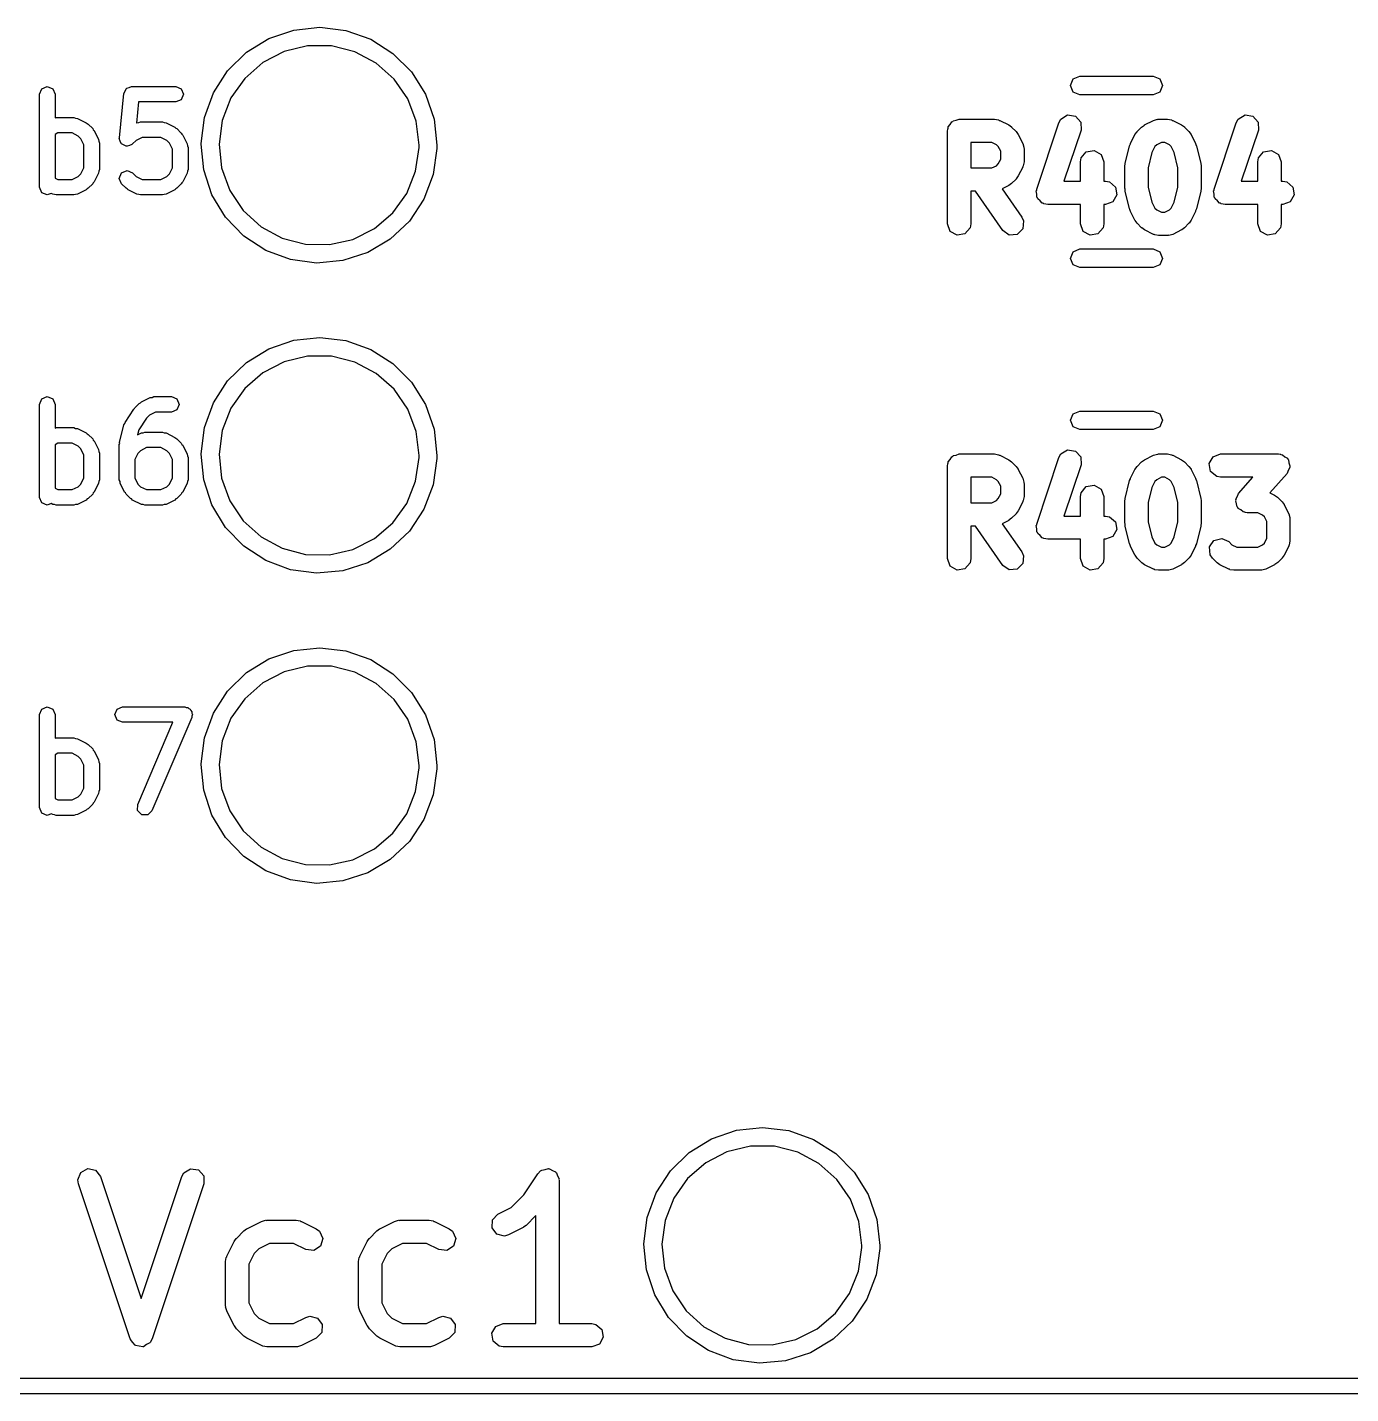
# Model space of a CAD drawing. Extents: x 59.1 to 150.6, y -119.5 to -80.2.
# Drawn here: x 97.12 to 105.65, y -118.05 to -109.24 of the extents above; entities that cross this region are included whole.
import ezdxf

# ---------------------------------------------------------------- set-up
doc = ezdxf.new("R2010")
doc.units = 0
doc.layers.add('BLACK', color=7, linetype='CONTINUOUS')

msp = doc.modelspace()

# ---------------------------------------------------------------- linework, layer by layer
at = {"layer": 'BLACK', "linetype": 'CONTINUOUS'}
for p, q in [((98.8368, -109.258), (99.0053, -109.24)), ((99.0053, -109.24), (99.1735, -109.26)), ((98.5321, -109.401), (98.6764, -109.312)), ((98.6764, -109.312), (98.8368, -109.258)), ((99.1735, -109.26), (99.3332, -109.317)), ((99.3332, -109.317), (99.4762, -109.408)), ((98.411, -109.52), (98.5321, -109.401)), ((98.7753, -109.396), (98.6376, -109.467)), ((98.9259, -109.36), (98.7753, -109.396)), ((99.0808, -109.36), (98.9259, -109.36)), ((99.231, -109.398), (99.0808, -109.36)), ((99.3679, -109.471), (99.231, -109.398)), ((99.4762, -109.408), (99.5956, -109.528)), ((98.6376, -109.467), (98.5209, -109.569)), ((99.4836, -109.574), (99.3679, -109.471)), ((98.3193, -109.662), (98.411, -109.52)), ((98.5209, -109.569), (98.4318, -109.695)), ((99.5713, -109.701), (99.4836, -109.574)), ((99.5956, -109.528), (99.6854, -109.672)), ((103.843, -109.615), (103.86, -109.573)), ((103.86, -109.573), (103.903, -109.555)), ((103.903, -109.555), (104.377, -109.555)), ((104.377, -109.555), (104.42, -109.573)), ((104.42, -109.573), (104.437, -109.615)), ((97.1986, -109.671), (97.2132, -109.636)), ((97.1986, -110.271), (97.1986, -109.671)), ((97.2132, -109.636), (97.2486, -109.621)), ((97.2486, -109.621), (97.2839, -109.636)), ((97.2839, -109.636), (97.2986, -109.671)), ((97.2986, -109.671), (97.2986, -109.824)), ((97.7131, -109.952), (97.7417, -109.666)), ((97.7417, -109.666), (97.7496, -109.652)), ((97.7496, -109.652), (97.7561, -109.636)), ((97.7561, -109.636), (97.7585, -109.635)), ((97.7585, -109.635), (97.7598, -109.633)), ((97.7598, -109.633), (97.7759, -109.628)), ((97.7759, -109.628), (97.7914, -109.621)), ((97.7914, -109.621), (98.0771, -109.621)), ((98.0771, -109.621), (98.1125, -109.636)), ((98.1125, -109.636), (98.1271, -109.671)), ((98.1271, -109.671), (98.1125, -109.707)), ((98.2613, -109.821), (98.3193, -109.662)), ((99.6854, -109.672), (99.7411, -109.832)), ((103.86, -109.658), (103.843, -109.615)), ((103.903, -109.675), (103.86, -109.658)), ((104.377, -109.675), (103.903, -109.675)), ((104.42, -109.658), (104.377, -109.675)), ((104.437, -109.615), (104.42, -109.658)), ((97.8367, -109.721), (97.8231, -109.857)), ((98.0771, -109.721), (97.8367, -109.721)), ((98.1125, -109.707), (98.0771, -109.721)), ((98.4318, -109.695), (98.3756, -109.84)), ((99.6261, -109.846), (99.5713, -109.701)), ((97.2986, -109.824), (97.3057, -109.821)), ((97.3057, -109.821), (97.42, -109.821)), ((97.42, -109.821), (97.4308, -109.826)), ((97.4308, -109.826), (97.4424, -109.827)), ((97.4424, -109.827), (97.4995, -109.855)), ((97.4995, -109.855), (97.5049, -109.861)), ((97.8231, -109.857), (97.8262, -109.855)), ((97.8262, -109.855), (97.8378, -109.854)), ((97.8378, -109.854), (97.8486, -109.85)), ((97.8486, -109.85), (97.9914, -109.85)), ((97.9914, -109.85), (98.0022, -109.854)), ((98.0022, -109.854), (98.0138, -109.855)), ((98.0138, -109.855), (98.0709, -109.884)), ((98.2401, -109.989), (98.2613, -109.821)), ((98.3756, -109.84), (98.3553, -109.993)), ((99.6447, -110), (99.6261, -109.846)), ((99.7411, -109.832), (99.76, -110)), ((103.068, -109.867), (103.078, -109.85)), ((103.078, -109.85), (103.084, -109.848)), ((103.084, -109.848), (103.088, -109.842)), ((103.088, -109.842), (103.107, -109.839)), ((103.107, -109.839), (103.126, -109.832)), ((103.126, -109.832), (103.354, -109.832)), ((103.354, -109.832), (103.38, -109.837)), ((103.38, -109.837), (103.383, -109.84)), ((103.383, -109.84), (103.388, -109.84)), ((103.388, -109.84), (103.445, -109.869)), ((103.626, -110.284), (103.769, -109.855)), ((103.769, -109.855), (103.781, -109.832)), ((103.781, -109.832), (103.825, -109.805)), ((103.825, -109.805), (103.876, -109.813)), ((103.876, -109.813), (103.91, -109.851)), ((103.91, -109.851), (103.911, -109.903)), ((104.321, -109.869), (104.378, -109.84)), ((104.378, -109.84), (104.403, -109.833)), ((104.403, -109.833), (104.407, -109.834)), ((104.407, -109.834), (104.411, -109.832)), ((104.411, -109.832), (104.469, -109.832)), ((104.469, -109.832), (104.494, -109.837)), ((104.494, -109.837), (104.498, -109.84)), ((104.498, -109.84), (104.502, -109.84)), ((104.502, -109.84), (104.559, -109.869)), ((104.769, -110.284), (104.912, -109.855)), ((104.912, -109.855), (104.924, -109.832)), ((104.924, -109.832), (104.968, -109.805)), ((104.968, -109.805), (105.019, -109.813)), ((105.019, -109.813), (105.053, -109.851)), ((105.053, -109.851), (105.054, -109.903)), ((97.3175, -109.921), (97.2986, -109.931)), ((97.2986, -109.931), (97.2986, -110.212)), ((97.4082, -109.921), (97.3175, -109.921)), ((97.4475, -109.941), (97.4082, -109.921)), ((97.4646, -109.958), (97.4475, -109.941)), ((97.5049, -109.861), (97.5125, -109.865)), ((97.5125, -109.865), (97.5411, -109.893)), ((97.5411, -109.893), (97.5442, -109.901)), ((97.5442, -109.901), (97.5504, -109.906)), ((97.5504, -109.906), (97.579, -109.963)), ((98.0709, -109.884), (98.0763, -109.89)), ((98.0763, -109.89), (98.0839, -109.893)), ((98.0839, -109.893), (98.1125, -109.922)), ((98.1125, -109.922), (98.1156, -109.929)), ((98.1156, -109.929), (98.1219, -109.935)), ((98.1219, -109.935), (98.1504, -109.992)), ((103.051, -109.907), (103.052, -109.898)), ((103.051, -110.507), (103.051, -109.907)), ((103.052, -109.894), (103.054, -109.892)), ((103.052, -109.898), (103.052, -109.894)), ((103.054, -109.892), (103.055, -109.882)), ((103.055, -109.882), (103.068, -109.867)), ((103.445, -109.869), (103.463, -109.882)), ((103.463, -109.882), (103.464, -109.883)), ((103.464, -109.883), (103.493, -109.912)), ((103.493, -109.912), (103.506, -109.93)), ((103.506, -109.93), (103.507, -109.931)), ((103.507, -109.931), (103.536, -109.988)), ((103.911, -109.903), (103.801, -110.232)), ((104.23, -109.988), (104.259, -109.931)), ((104.259, -109.931), (104.272, -109.913)), ((104.272, -109.913), (104.273, -109.912)), ((104.273, -109.912), (104.301, -109.883)), ((104.301, -109.883), (104.32, -109.87)), ((104.32, -109.87), (104.321, -109.869)), ((104.559, -109.869), (104.577, -109.882)), ((104.577, -109.882), (104.579, -109.883)), ((104.579, -109.883), (104.607, -109.912)), ((104.607, -109.912), (104.62, -109.93)), ((104.62, -109.93), (104.621, -109.931)), ((104.621, -109.931), (104.65, -109.988)), ((105.054, -109.903), (104.944, -110.232)), ((97.4843, -109.998), (97.4646, -109.958)), ((97.4843, -110.145), (97.4843, -109.998)), ((97.579, -109.963), (97.5798, -109.975)), ((97.5798, -109.975), (97.5843, -109.986)), ((97.5843, -109.986), (97.5843, -110.157)), ((97.7129, -109.957), (97.7139, -109.955)), ((97.7193, -109.973), (97.7129, -109.957)), ((97.7139, -109.955), (97.7131, -109.952)), ((97.7242, -109.989), (97.7193, -109.973)), ((97.7265, -109.99), (97.7242, -109.989)), ((97.7275, -109.992), (97.7265, -109.99)), ((97.743, -109.999), (97.7275, -109.992)), ((97.7579, -110.007), (97.743, -109.999)), ((97.7604, -110.006), (97.7579, -110.007)), ((97.7629, -110.007), (97.7604, -110.006)), ((97.7784, -110.001), (97.7629, -110.007)), ((97.7945, -109.996), (97.7784, -110.001)), ((97.7958, -109.994), (97.7945, -109.996)), ((97.7982, -109.992), (97.7958, -109.994)), ((97.821, -109.97), (97.7982, -109.992)), ((97.8604, -109.95), (97.821, -109.97)), ((97.9796, -109.95), (97.8604, -109.95)), ((98.019, -109.97), (97.9796, -109.95)), ((98.036, -109.987), (98.019, -109.97)), ((98.0557, -110.026), (98.036, -109.987)), ((98.0557, -110.145), (98.0557, -110.026)), ((98.1504, -109.992), (98.1513, -110.004)), ((98.1513, -110.004), (98.1557, -110.014)), ((98.1557, -110.014), (98.1557, -110.157)), ((98.2405, -109.993), (98.2401, -109.989)), ((98.2566, -110.158), (98.2405, -109.993)), ((98.3553, -109.993), (98.3723, -110.147)), ((99.6227, -110.167), (99.6446, -110.014)), ((99.6446, -110.014), (99.6447, -110)), ((99.7597, -110.021), (99.7361, -110.189)), ((99.76, -110), (99.7597, -110.021)), ((103.201, -109.982), (103.201, -110.147)), ((103.337, -109.982), (103.201, -109.982)), ((103.367, -109.998), (103.337, -109.982)), ((103.378, -110.009), (103.367, -109.998)), ((103.394, -110.039), (103.378, -110.009)), ((103.536, -109.988), (103.543, -110.013)), ((103.543, -110.013), (103.542, -110.018)), ((103.542, -110.018), (103.544, -110.022)), ((103.544, -110.022), (103.544, -110.107)), ((103.945, -110.042), (103.996, -110.034)), ((103.996, -110.034), (104.04, -110.059)), ((104.196, -110.118), (104.224, -110.004)), ((104.224, -110.004), (104.23, -109.992)), ((104.23, -109.992), (104.23, -109.988)), ((104.387, -110.009), (104.368, -110.048)), ((104.399, -109.998), (104.387, -110.009)), ((104.429, -109.982), (104.399, -109.998)), ((104.451, -109.982), (104.429, -109.982)), ((104.481, -109.998), (104.451, -109.982)), ((104.493, -110.009), (104.481, -109.998)), ((104.512, -110.048), (104.493, -110.009)), ((104.65, -109.988), (104.654, -110.001)), ((104.654, -110.001), (104.656, -110.004)), ((104.656, -110.004), (104.684, -110.118)), ((105.088, -110.042), (105.139, -110.034)), ((105.139, -110.034), (105.183, -110.059)), ((103.367, -110.132), (103.378, -110.12)), ((103.378, -110.12), (103.394, -110.09)), ((103.394, -110.09), (103.394, -110.039)), ((103.544, -110.107), (103.539, -110.133)), ((103.908, -110.107), (103.912, -110.082)), ((103.908, -110.232), (103.908, -110.107)), ((103.912, -110.082), (103.945, -110.042)), ((104.04, -110.059), (104.058, -110.107)), ((104.058, -110.107), (104.058, -110.232)), ((104.194, -110.136), (104.196, -110.121)), ((104.196, -110.121), (104.196, -110.118)), ((104.368, -110.048), (104.344, -110.145)), ((104.536, -110.145), (104.512, -110.048)), ((104.684, -110.118), (104.685, -110.133)), ((105.051, -110.107), (105.055, -110.082)), ((105.051, -110.232), (105.051, -110.107)), ((105.055, -110.082), (105.088, -110.042)), ((105.183, -110.059), (105.201, -110.107)), ((105.201, -110.107), (105.201, -110.232)), ((97.2986, -110.212), (97.3175, -110.221)), ((97.4082, -110.221), (97.4475, -110.202)), ((97.4475, -110.202), (97.4646, -110.185)), ((97.4646, -110.185), (97.4843, -110.145)), ((97.579, -110.18), (97.5504, -110.237)), ((97.5798, -110.168), (97.579, -110.18)), ((97.5843, -110.157), (97.5798, -110.168)), ((97.7129, -110.214), (97.7275, -110.179)), ((97.7275, -110.179), (97.7629, -110.164)), ((97.7629, -110.164), (97.7982, -110.179)), ((97.7982, -110.179), (97.821, -110.202)), ((97.821, -110.202), (97.8604, -110.221)), ((97.9796, -110.221), (98.019, -110.202)), ((98.019, -110.202), (98.036, -110.185)), ((98.036, -110.185), (98.0557, -110.145)), ((98.1504, -110.18), (98.1219, -110.237)), ((98.1513, -110.168), (98.1504, -110.18)), ((98.1557, -110.157), (98.1513, -110.168)), ((98.3101, -110.319), (98.2566, -110.158)), ((98.3723, -110.147), (98.4256, -110.293)), ((99.565, -110.311), (99.6227, -110.167)), ((99.7361, -110.189), (99.676, -110.347)), ((103.201, -110.147), (103.337, -110.147)), ((103.337, -110.147), (103.367, -110.132)), ((103.507, -110.198), (103.494, -110.216)), ((103.536, -110.141), (103.507, -110.198)), ((103.539, -110.133), (103.536, -110.137)), ((103.536, -110.137), (103.536, -110.141)), ((104.194, -110.279), (104.194, -110.136)), ((104.344, -110.145), (104.344, -110.27)), ((104.536, -110.27), (104.536, -110.145)), ((104.685, -110.133), (104.686, -110.136)), ((104.686, -110.136), (104.686, -110.279)), ((97.2132, -110.307), (97.1986, -110.271)), ((97.3175, -110.221), (97.4082, -110.221)), ((97.4995, -110.288), (97.4424, -110.316)), ((97.5049, -110.281), (97.4995, -110.288)), ((97.5125, -110.278), (97.5049, -110.281)), ((97.5411, -110.25), (97.5125, -110.278)), ((97.5442, -110.242), (97.5411, -110.25)), ((97.5504, -110.237), (97.5442, -110.242)), ((97.7275, -110.25), (97.7129, -110.214)), ((97.7561, -110.278), (97.7275, -110.25)), ((97.7637, -110.281), (97.7561, -110.278)), ((97.7691, -110.288), (97.7637, -110.281)), ((97.8262, -110.316), (97.7691, -110.288)), ((97.8604, -110.221), (97.9796, -110.221)), ((98.0709, -110.288), (98.0138, -110.316)), ((98.0763, -110.281), (98.0709, -110.288)), ((98.0839, -110.278), (98.0763, -110.281)), ((98.1125, -110.25), (98.0839, -110.278)), ((98.1156, -110.242), (98.1125, -110.25)), ((98.1219, -110.237), (98.1156, -110.242)), ((98.4256, -110.293), (98.512, -110.421)), ((103.23, -110.297), (103.201, -110.297)), ((103.201, -110.297), (103.201, -110.507)), ((103.407, -110.55), (103.23, -110.297)), ((103.445, -110.26), (103.402, -110.282)), ((103.402, -110.282), (103.53, -110.464)), ((103.446, -110.259), (103.445, -110.26)), ((103.464, -110.246), (103.446, -110.259)), ((103.493, -110.218), (103.464, -110.246)), ((103.494, -110.216), (103.493, -110.218)), ((103.623, -110.294), (103.626, -110.289)), ((103.627, -110.315), (103.623, -110.294)), ((103.626, -110.289), (103.626, -110.284)), ((103.801, -110.232), (103.908, -110.232)), ((104.058, -110.232), (104.069, -110.232)), ((104.069, -110.232), (104.094, -110.237)), ((104.094, -110.237), (104.134, -110.27)), ((104.134, -110.27), (104.142, -110.32)), ((104.195, -110.282), (104.194, -110.279)), ((104.196, -110.297), (104.195, -110.282)), ((104.224, -110.411), (104.196, -110.297)), ((104.344, -110.27), (104.368, -110.367)), ((104.512, -110.367), (104.536, -110.27)), ((104.684, -110.297), (104.656, -110.411)), ((104.686, -110.279), (104.684, -110.294)), ((104.684, -110.294), (104.684, -110.297)), ((104.766, -110.294), (104.769, -110.289)), ((104.77, -110.315), (104.766, -110.294)), ((104.769, -110.289), (104.769, -110.284)), ((104.944, -110.232), (105.051, -110.232)), ((105.201, -110.232), (105.211, -110.232)), ((105.211, -110.232), (105.237, -110.237)), ((105.237, -110.237), (105.276, -110.27)), ((105.276, -110.27), (105.285, -110.32)), ((97.2486, -110.321), (97.2132, -110.307)), ((97.2734, -110.311), (97.2486, -110.321)), ((97.2834, -110.316), (97.2734, -110.311)), ((97.295, -110.317), (97.2834, -110.316)), ((97.3057, -110.321), (97.295, -110.317)), ((97.42, -110.321), (97.3057, -110.321)), ((97.4308, -110.317), (97.42, -110.321)), ((97.4424, -110.316), (97.4308, -110.317)), ((97.8378, -110.317), (97.8262, -110.316)), ((97.8486, -110.321), (97.8378, -110.317)), ((97.9914, -110.321), (97.8486, -110.321)), ((98.0022, -110.317), (97.9914, -110.321)), ((98.0138, -110.316), (98.0022, -110.317)), ((98.3979, -110.464), (98.3101, -110.319)), ((99.4746, -110.436), (99.565, -110.311)), ((99.676, -110.347), (99.5822, -110.489)), ((103.627, -110.335), (103.627, -110.315)), ((103.631, -110.339), (103.627, -110.335)), ((103.632, -110.345), (103.631, -110.339)), ((103.648, -110.358), (103.632, -110.345)), ((103.661, -110.373), (103.648, -110.358)), ((103.667, -110.374), (103.661, -110.373)), ((103.671, -110.378), (103.667, -110.374)), ((103.697, -110.382), (103.671, -110.378)), ((103.908, -110.382), (103.697, -110.382)), ((103.908, -110.507), (103.908, -110.382)), ((104.069, -110.382), (104.058, -110.382)), ((104.058, -110.382), (104.058, -110.507)), ((104.117, -110.365), (104.069, -110.382)), ((104.142, -110.32), (104.117, -110.365)), ((104.368, -110.367), (104.387, -110.406)), ((104.493, -110.406), (104.512, -110.367)), ((104.77, -110.335), (104.77, -110.315)), ((104.774, -110.339), (104.77, -110.335)), ((104.775, -110.345), (104.774, -110.339)), ((104.791, -110.358), (104.775, -110.345)), ((104.804, -110.373), (104.791, -110.358)), ((104.81, -110.374), (104.804, -110.373)), ((104.814, -110.378), (104.81, -110.374)), ((104.84, -110.382), (104.814, -110.378)), ((105.051, -110.382), (104.84, -110.382)), ((105.051, -110.507), (105.051, -110.382)), ((105.211, -110.382), (105.201, -110.382)), ((105.201, -110.382), (105.201, -110.507)), ((105.26, -110.365), (105.211, -110.382)), ((105.285, -110.32), (105.26, -110.365)), ((98.5156, -110.586), (98.3979, -110.464)), ((98.512, -110.421), (98.6265, -110.526)), ((99.3568, -110.537), (99.4746, -110.436)), ((103.53, -110.464), (103.541, -110.488)), ((104.226, -110.414), (104.224, -110.411)), ((104.23, -110.427), (104.226, -110.414)), ((104.259, -110.484), (104.23, -110.427)), ((104.387, -110.406), (104.399, -110.417)), ((104.399, -110.417), (104.429, -110.432)), ((104.429, -110.432), (104.451, -110.432)), ((104.451, -110.432), (104.481, -110.417)), ((104.481, -110.417), (104.493, -110.406)), ((104.65, -110.427), (104.621, -110.484)), ((104.656, -110.411), (104.65, -110.423)), ((104.65, -110.423), (104.65, -110.427)), ((98.6265, -110.526), (98.7627, -110.599)), ((99.2184, -110.607), (99.3568, -110.537)), ((99.5822, -110.489), (99.4595, -110.605)), ((103.068, -110.556), (103.051, -110.507)), ((103.113, -110.581), (103.068, -110.556)), ((103.196, -110.533), (103.163, -110.572)), ((103.201, -110.507), (103.196, -110.533)), ((103.449, -110.58), (103.407, -110.55)), ((103.537, -110.539), (103.5, -110.575)), ((103.541, -110.488), (103.537, -110.539)), ((103.925, -110.556), (103.908, -110.507)), ((103.97, -110.581), (103.925, -110.556)), ((104.053, -110.533), (104.02, -110.572)), ((104.058, -110.507), (104.053, -110.533)), ((104.26, -110.485), (104.259, -110.484)), ((104.273, -110.503), (104.26, -110.485)), ((104.301, -110.532), (104.273, -110.503)), ((104.303, -110.533), (104.301, -110.532)), ((104.321, -110.546), (104.303, -110.533)), ((104.378, -110.575), (104.321, -110.546)), ((104.559, -110.546), (104.502, -110.575)), ((104.56, -110.545), (104.559, -110.546)), ((104.579, -110.532), (104.56, -110.545)), ((104.607, -110.503), (104.579, -110.532)), ((104.608, -110.502), (104.607, -110.503)), ((104.621, -110.484), (104.608, -110.502)), ((105.068, -110.556), (105.051, -110.507)), ((105.113, -110.581), (105.068, -110.556)), ((105.196, -110.533), (105.163, -110.572)), ((105.201, -110.507), (105.196, -110.533)), ((98.6573, -110.678), (98.5156, -110.586)), ((98.7627, -110.599), (98.9125, -110.639)), ((98.9125, -110.639), (99.0674, -110.641)), ((99.0674, -110.641), (99.2184, -110.607)), ((99.4595, -110.605), (99.314, -110.692)), ((103.163, -110.572), (103.113, -110.581)), ((103.5, -110.575), (103.449, -110.58)), ((104.02, -110.572), (103.97, -110.581)), ((104.382, -110.575), (104.378, -110.575)), ((104.386, -110.578), (104.382, -110.575)), ((104.411, -110.582), (104.386, -110.578)), ((104.469, -110.582), (104.411, -110.582)), ((104.473, -110.581), (104.469, -110.582)), ((104.477, -110.582), (104.473, -110.581)), ((104.502, -110.575), (104.477, -110.582)), ((105.163, -110.572), (105.113, -110.581)), ((98.8161, -110.737), (98.6573, -110.678)), ((98.9841, -110.76), (98.8161, -110.737)), ((99.314, -110.692), (99.1528, -110.744)), ((103.843, -110.73), (103.86, -110.687)), ((103.86, -110.772), (103.843, -110.73)), ((103.86, -110.687), (103.903, -110.669)), ((103.903, -110.669), (104.377, -110.669)), ((104.377, -110.669), (104.42, -110.687)), ((104.42, -110.687), (104.437, -110.73)), ((104.437, -110.73), (104.42, -110.772)), ((99.1528, -110.744), (98.9841, -110.76)), ((103.903, -110.789), (103.86, -110.772)), ((104.377, -110.789), (103.903, -110.789)), ((104.42, -110.772), (104.377, -110.789)), ((98.6764, -111.312), (98.8368, -111.258)), ((98.8368, -111.258), (99.0053, -111.24)), ((99.0053, -111.24), (99.1735, -111.26)), ((99.1735, -111.26), (99.3332, -111.317)), ((98.5321, -111.401), (98.6764, -111.312)), ((99.3332, -111.317), (99.4762, -111.408)), ((98.411, -111.52), (98.5321, -111.401)), ((98.7753, -111.396), (98.6376, -111.467)), ((98.9259, -111.36), (98.7753, -111.396)), ((99.0808, -111.36), (98.9259, -111.36)), ((99.231, -111.398), (99.0808, -111.36)), ((99.3679, -111.471), (99.231, -111.398)), ((99.4762, -111.408), (99.5956, -111.528)), ((98.3193, -111.662), (98.411, -111.52)), ((98.6376, -111.467), (98.5209, -111.569)), ((99.4836, -111.574), (99.3679, -111.471)), ((99.5956, -111.528), (99.6854, -111.672)), ((97.2132, -111.636), (97.2486, -111.621)), ((97.2486, -111.621), (97.2839, -111.636)), ((97.9235, -111.626), (97.9343, -111.621)), ((97.9343, -111.621), (98.0486, -111.621)), ((98.0486, -111.621), (98.0839, -111.636)), ((98.5209, -111.569), (98.4318, -111.695)), ((99.5713, -111.701), (99.4836, -111.574)), ((97.1986, -111.671), (97.2132, -111.636)), ((97.1986, -112.271), (97.1986, -111.671)), ((97.2839, -111.636), (97.2986, -111.671)), ((97.2986, -111.671), (97.2986, -111.824)), ((97.7498, -111.787), (97.807, -111.701)), ((97.807, -111.701), (97.8112, -111.698)), ((97.8112, -111.698), (97.8132, -111.693)), ((97.8132, -111.693), (97.8418, -111.665)), ((97.8418, -111.665), (97.8494, -111.661)), ((97.8494, -111.661), (97.8548, -111.655)), ((97.8548, -111.655), (97.9119, -111.627)), ((97.9119, -111.627), (97.9235, -111.626)), ((98.0839, -111.707), (98.0486, -111.721)), ((98.0839, -111.636), (98.0986, -111.671)), ((98.0986, -111.671), (98.0839, -111.707)), ((98.2613, -111.821), (98.3193, -111.662)), ((98.4318, -111.695), (98.3756, -111.84)), ((99.6261, -111.846), (99.5713, -111.701)), ((99.6854, -111.672), (99.7411, -111.832)), ((97.7429, -111.802), (97.7481, -111.795)), ((97.7481, -111.795), (97.7498, -111.787)), ((97.8874, -111.76), (97.8378, -111.835)), ((97.9068, -111.741), (97.8874, -111.76)), ((97.9461, -111.721), (97.9068, -111.741)), ((98.0486, -111.721), (97.9461, -111.721)), ((103.843, -111.774), (103.86, -111.732)), ((103.86, -111.817), (103.843, -111.774)), ((103.86, -111.732), (103.903, -111.715)), ((103.903, -111.715), (104.377, -111.715)), ((104.377, -111.715), (104.42, -111.732)), ((104.42, -111.732), (104.437, -111.774)), ((104.437, -111.774), (104.42, -111.817)), ((97.2986, -111.824), (97.3057, -111.821)), ((97.3057, -111.821), (97.42, -111.821)), ((97.42, -111.821), (97.4308, -111.826)), ((97.4308, -111.826), (97.4424, -111.827)), ((97.4424, -111.827), (97.4995, -111.855)), ((97.4995, -111.855), (97.5049, -111.861)), ((97.5049, -111.861), (97.5125, -111.865)), ((97.5125, -111.865), (97.5411, -111.893)), ((97.7143, -111.916), (97.7429, -111.802)), ((97.8378, -111.835), (97.8296, -111.868)), ((97.8296, -111.868), (97.8548, -111.855)), ((97.8548, -111.855), (97.8664, -111.854)), ((97.8664, -111.854), (97.8771, -111.85)), ((97.8771, -111.85), (97.9914, -111.85)), ((97.9914, -111.85), (98.0022, -111.854)), ((98.0022, -111.854), (98.0138, -111.855)), ((98.0138, -111.855), (98.0709, -111.884)), ((98.0709, -111.884), (98.0763, -111.89)), ((98.2401, -111.989), (98.2613, -111.821)), ((98.3756, -111.84), (98.3553, -111.993)), ((99.6447, -112), (99.6261, -111.846)), ((99.7411, -111.832), (99.76, -112)), ((103.903, -111.834), (103.86, -111.817)), ((104.377, -111.834), (103.903, -111.834)), ((104.42, -111.817), (104.377, -111.834)), ((97.3175, -111.921), (97.2986, -111.931)), ((97.2986, -111.931), (97.2986, -112.212)), ((97.4082, -111.921), (97.3175, -111.921)), ((97.4475, -111.941), (97.4082, -111.921)), ((97.4646, -111.958), (97.4475, -111.941)), ((97.4843, -111.998), (97.4646, -111.958)), ((97.5411, -111.893), (97.5442, -111.901)), ((97.5442, -111.901), (97.5504, -111.906)), ((97.5504, -111.906), (97.579, -111.963)), ((97.579, -111.963), (97.5798, -111.975)), ((97.5798, -111.975), (97.5843, -111.986)), ((97.7129, -111.929), (97.7153, -111.923)), ((97.7129, -112.157), (97.7129, -111.929)), ((97.7153, -111.923), (97.7143, -111.916)), ((97.8496, -111.97), (97.8325, -111.987)), ((97.8889, -111.95), (97.8496, -111.97)), ((97.9796, -111.95), (97.8889, -111.95)), ((98.019, -111.97), (97.9796, -111.95)), ((98.036, -111.987), (98.019, -111.97)), ((98.0763, -111.89), (98.0839, -111.893)), ((98.0839, -111.893), (98.1125, -111.922)), ((98.1125, -111.922), (98.1156, -111.929)), ((98.1156, -111.929), (98.1219, -111.935)), ((98.1219, -111.935), (98.1504, -111.992)), ((103.781, -111.991), (103.825, -111.964)), ((103.825, -111.964), (103.876, -111.972)), ((103.876, -111.972), (103.91, -112.01)), ((97.4843, -112.145), (97.4843, -111.998)), ((97.5843, -111.986), (97.5843, -112.157)), ((97.8325, -111.987), (97.8129, -112.026)), ((97.8129, -112.026), (97.8129, -112.145)), ((98.0557, -112.026), (98.036, -111.987)), ((98.0557, -112.145), (98.0557, -112.026)), ((98.1504, -111.992), (98.1513, -112.004)), ((98.1513, -112.004), (98.1557, -112.014)), ((98.1557, -112.014), (98.1557, -112.157)), ((98.2405, -111.993), (98.2401, -111.989)), ((98.2566, -112.158), (98.2405, -111.993)), ((98.3553, -111.993), (98.3723, -112.147)), ((99.6227, -112.167), (99.6446, -112.014)), ((99.6446, -112.014), (99.6447, -112)), ((99.7597, -112.021), (99.7361, -112.189)), ((99.76, -112), (99.7597, -112.021)), ((103.051, -112.066), (103.052, -112.057)), ((103.052, -112.053), (103.054, -112.051)), ((103.052, -112.057), (103.052, -112.053)), ((103.054, -112.051), (103.055, -112.041)), ((103.055, -112.041), (103.068, -112.026)), ((103.068, -112.026), (103.078, -112.009)), ((103.078, -112.009), (103.084, -112.007)), ((103.084, -112.007), (103.088, -112.001)), ((103.088, -112.001), (103.107, -111.998)), ((103.107, -111.998), (103.126, -111.991)), ((103.126, -111.991), (103.354, -111.991)), ((103.354, -111.991), (103.38, -111.996)), ((103.38, -111.996), (103.383, -111.999)), ((103.383, -111.999), (103.388, -111.999)), ((103.388, -111.999), (103.445, -112.028)), ((103.445, -112.028), (103.463, -112.041)), ((103.463, -112.041), (103.464, -112.042)), ((103.464, -112.042), (103.493, -112.071)), ((103.626, -112.443), (103.769, -112.014)), ((103.769, -112.014), (103.781, -111.991)), ((103.911, -112.062), (103.801, -112.391)), ((103.91, -112.01), (103.911, -112.062)), ((104.273, -112.071), (104.301, -112.042)), ((104.301, -112.042), (104.32, -112.029)), ((104.32, -112.029), (104.321, -112.028)), ((104.321, -112.028), (104.378, -111.999)), ((104.378, -111.999), (104.403, -111.992)), ((104.403, -111.992), (104.407, -111.993)), ((104.407, -111.993), (104.411, -111.991)), ((104.411, -111.991), (104.469, -111.991)), ((104.469, -111.991), (104.494, -111.996)), ((104.494, -111.996), (104.498, -111.999)), ((104.498, -111.999), (104.502, -111.999)), ((104.502, -111.999), (104.559, -112.028)), ((104.559, -112.028), (104.577, -112.041)), ((104.577, -112.041), (104.579, -112.042)), ((104.579, -112.042), (104.607, -112.071)), ((104.738, -112.053), (104.763, -112.009)), ((104.746, -112.104), (104.738, -112.053)), ((104.763, -112.009), (104.811, -111.991)), ((104.811, -111.991), (105.183, -111.991)), ((105.183, -111.991), (105.194, -111.993)), ((105.194, -111.993), (105.197, -111.993)), ((105.197, -111.993), (105.2, -111.994)), ((105.2, -111.994), (105.209, -111.996)), ((105.209, -111.996), (105.224, -112.009)), ((105.224, -112.009), (105.241, -112.019)), ((105.241, -112.019), (105.243, -112.025)), ((105.243, -112.025), (105.248, -112.029)), ((105.248, -112.029), (105.251, -112.049)), ((105.251, -112.049), (105.258, -112.068)), ((97.4646, -112.185), (97.4843, -112.145)), ((97.8129, -112.145), (97.8325, -112.185)), ((98.036, -112.185), (98.0557, -112.145)), ((98.3723, -112.147), (98.4256, -112.293)), ((103.051, -112.666), (103.051, -112.066)), ((103.201, -112.141), (103.201, -112.306)), ((103.337, -112.141), (103.201, -112.141)), ((103.367, -112.157), (103.337, -112.141)), ((103.493, -112.071), (103.506, -112.089)), ((103.506, -112.089), (103.507, -112.09)), ((103.507, -112.09), (103.536, -112.147)), ((103.536, -112.147), (103.543, -112.172)), ((104.224, -112.163), (104.23, -112.151)), ((104.23, -112.147), (104.259, -112.09)), ((104.23, -112.151), (104.23, -112.147)), ((104.259, -112.09), (104.272, -112.072)), ((104.272, -112.072), (104.273, -112.071)), ((104.429, -112.141), (104.399, -112.157)), ((104.451, -112.141), (104.429, -112.141)), ((104.481, -112.157), (104.451, -112.141)), ((104.607, -112.071), (104.62, -112.089)), ((104.62, -112.089), (104.621, -112.09)), ((104.621, -112.09), (104.65, -112.147)), ((104.65, -112.147), (104.654, -112.16)), ((104.786, -112.137), (104.746, -112.104)), ((104.811, -112.141), (104.786, -112.137)), ((105.018, -112.141), (104.811, -112.141)), ((104.926, -112.246), (105.018, -112.141)), ((105.239, -112.116), (105.129, -112.242)), ((105.247, -112.097), (105.239, -112.116)), ((105.257, -112.079), (105.247, -112.097)), ((105.258, -112.068), (105.256, -112.074)), ((105.256, -112.074), (105.257, -112.079)), ((97.2986, -112.212), (97.3175, -112.221)), ((97.3175, -112.221), (97.4082, -112.221)), ((97.4082, -112.221), (97.4475, -112.202)), ((97.4475, -112.202), (97.4646, -112.185)), ((97.5504, -112.237), (97.5442, -112.242)), ((97.579, -112.18), (97.5504, -112.237)), ((97.5798, -112.168), (97.579, -112.18)), ((97.5843, -112.157), (97.5798, -112.168)), ((97.7173, -112.168), (97.7129, -112.157)), ((97.7181, -112.18), (97.7173, -112.168)), ((97.7467, -112.237), (97.7181, -112.18)), ((97.7529, -112.242), (97.7467, -112.237)), ((97.8325, -112.185), (97.8496, -112.202)), ((97.8496, -112.202), (97.8889, -112.221)), ((97.8889, -112.221), (97.9796, -112.221)), ((97.9796, -112.221), (98.019, -112.202)), ((98.019, -112.202), (98.036, -112.185)), ((98.1219, -112.237), (98.1156, -112.242)), ((98.1504, -112.18), (98.1219, -112.237)), ((98.1513, -112.168), (98.1504, -112.18)), ((98.1557, -112.157), (98.1513, -112.168)), ((98.3101, -112.319), (98.2566, -112.158)), ((99.565, -112.311), (99.6227, -112.167)), ((99.7361, -112.189), (99.676, -112.347)), ((103.378, -112.168), (103.367, -112.157)), ((103.394, -112.198), (103.378, -112.168)), ((103.394, -112.249), (103.394, -112.198)), ((103.543, -112.172), (103.542, -112.177)), ((103.542, -112.177), (103.544, -112.181)), ((103.544, -112.181), (103.544, -112.266)), ((103.912, -112.241), (103.945, -112.201)), ((103.945, -112.201), (103.996, -112.193)), ((103.996, -112.193), (104.04, -112.218)), ((104.04, -112.218), (104.058, -112.266)), ((104.196, -112.277), (104.224, -112.163)), ((104.368, -112.207), (104.344, -112.304)), ((104.387, -112.168), (104.368, -112.207)), ((104.399, -112.157), (104.387, -112.168)), ((104.493, -112.168), (104.481, -112.157)), ((104.512, -112.207), (104.493, -112.168)), ((104.536, -112.304), (104.512, -112.207)), ((104.654, -112.16), (104.656, -112.163)), ((104.656, -112.163), (104.684, -112.277)), ((97.2132, -112.307), (97.1986, -112.271)), ((97.2486, -112.321), (97.2132, -112.307)), ((97.2734, -112.311), (97.2486, -112.321)), ((97.2834, -112.316), (97.2734, -112.311)), ((97.295, -112.317), (97.2834, -112.316)), ((97.3057, -112.321), (97.295, -112.317)), ((97.42, -112.321), (97.3057, -112.321)), ((97.4308, -112.317), (97.42, -112.321)), ((97.4424, -112.316), (97.4308, -112.317)), ((97.4995, -112.288), (97.4424, -112.316)), ((97.5049, -112.281), (97.4995, -112.288)), ((97.5125, -112.278), (97.5049, -112.281)), ((97.5411, -112.25), (97.5125, -112.278)), ((97.5442, -112.242), (97.5411, -112.25)), ((97.7561, -112.25), (97.7529, -112.242)), ((97.7846, -112.278), (97.7561, -112.25)), ((97.7922, -112.281), (97.7846, -112.278)), ((97.7976, -112.288), (97.7922, -112.281)), ((97.8548, -112.316), (97.7976, -112.288)), ((97.8664, -112.317), (97.8548, -112.316)), ((97.8771, -112.321), (97.8664, -112.317)), ((97.9914, -112.321), (97.8771, -112.321)), ((98.0022, -112.317), (97.9914, -112.321)), ((98.0138, -112.316), (98.0022, -112.317)), ((98.0709, -112.288), (98.0138, -112.316)), ((98.0763, -112.281), (98.0709, -112.288)), ((98.0839, -112.278), (98.0763, -112.281)), ((98.1125, -112.25), (98.0839, -112.278)), ((98.1156, -112.242), (98.1125, -112.25)), ((98.3979, -112.464), (98.3101, -112.319)), ((98.4256, -112.293), (98.512, -112.421)), ((99.4746, -112.436), (99.565, -112.311)), ((103.201, -112.306), (103.337, -112.306)), ((103.337, -112.306), (103.367, -112.291)), ((103.367, -112.291), (103.378, -112.279)), ((103.378, -112.279), (103.394, -112.249)), ((103.536, -112.3), (103.507, -112.357)), ((103.539, -112.292), (103.536, -112.296)), ((103.536, -112.296), (103.536, -112.3)), ((103.544, -112.266), (103.539, -112.292)), ((103.908, -112.266), (103.912, -112.241)), ((103.908, -112.391), (103.908, -112.266)), ((104.058, -112.266), (104.058, -112.391)), ((104.194, -112.295), (104.196, -112.28)), ((104.194, -112.438), (104.194, -112.295)), ((104.196, -112.28), (104.196, -112.277)), ((104.344, -112.304), (104.344, -112.429)), ((104.536, -112.429), (104.536, -112.304)), ((104.684, -112.277), (104.685, -112.292)), ((104.685, -112.292), (104.686, -112.295)), ((104.686, -112.295), (104.686, -112.438)), ((104.908, -112.293), (104.91, -112.288)), ((104.914, -112.313), (104.908, -112.293)), ((104.909, -112.282), (104.919, -112.264)), ((104.91, -112.288), (104.909, -112.282)), ((104.918, -112.332), (104.914, -112.313)), ((104.919, -112.264), (104.926, -112.246)), ((105.129, -112.242), (105.159, -112.256)), ((105.159, -112.256), (105.177, -112.27)), ((105.177, -112.27), (105.179, -112.271)), ((105.179, -112.271), (105.207, -112.299)), ((105.207, -112.299), (105.22, -112.317)), ((105.22, -112.317), (105.221, -112.319)), ((105.221, -112.319), (105.25, -112.376)), ((99.676, -112.347), (99.5822, -112.489)), ((103.464, -112.405), (103.446, -112.418)), ((103.493, -112.377), (103.464, -112.405)), ((103.494, -112.375), (103.493, -112.377)), ((103.507, -112.357), (103.494, -112.375)), ((103.801, -112.391), (103.908, -112.391)), ((104.058, -112.391), (104.069, -112.391)), ((104.069, -112.391), (104.094, -112.396)), ((104.094, -112.396), (104.134, -112.429)), ((104.922, -112.336), (104.918, -112.332)), ((104.924, -112.342), (104.922, -112.336)), ((104.942, -112.352), (104.924, -112.342)), ((104.957, -112.365), (104.942, -112.352)), ((104.966, -112.367), (104.957, -112.365)), ((104.968, -112.369), (104.966, -112.367)), ((104.972, -112.368), (104.968, -112.369)), ((104.983, -112.37), (104.972, -112.368)), ((105.051, -112.37), (104.983, -112.37)), ((105.081, -112.385), (105.051, -112.37)), ((105.093, -112.397), (105.081, -112.385)), ((105.108, -112.427), (105.093, -112.397)), ((105.25, -112.376), (105.257, -112.401)), ((105.257, -112.401), (105.256, -112.405)), ((105.256, -112.405), (105.258, -112.409)), ((105.258, -112.409), (105.258, -112.552)), ((98.5156, -112.586), (98.3979, -112.464)), ((98.512, -112.421), (98.6265, -112.526)), ((99.3568, -112.537), (99.4746, -112.436)), ((99.5822, -112.489), (99.4595, -112.605)), ((103.23, -112.456), (103.201, -112.456)), ((103.201, -112.456), (103.201, -112.666)), ((103.407, -112.709), (103.23, -112.456)), ((103.445, -112.419), (103.402, -112.441)), ((103.402, -112.441), (103.53, -112.623)), ((103.446, -112.418), (103.445, -112.419)), ((103.623, -112.453), (103.626, -112.448)), ((103.627, -112.474), (103.623, -112.453)), ((103.626, -112.448), (103.626, -112.443)), ((103.627, -112.494), (103.627, -112.474)), ((103.631, -112.498), (103.627, -112.494)), ((103.632, -112.504), (103.631, -112.498)), ((104.142, -112.479), (104.117, -112.524)), ((104.134, -112.429), (104.142, -112.479)), ((104.195, -112.441), (104.194, -112.438)), ((104.196, -112.456), (104.195, -112.441)), ((104.224, -112.57), (104.196, -112.456)), ((104.344, -112.429), (104.368, -112.526)), ((104.512, -112.526), (104.536, -112.429)), ((104.684, -112.456), (104.656, -112.57)), ((104.686, -112.438), (104.684, -112.453)), ((104.684, -112.453), (104.684, -112.456)), ((105.108, -112.534), (105.108, -112.427)), ((98.6573, -112.678), (98.5156, -112.586)), ((98.6265, -112.526), (98.7627, -112.599)), ((99.2184, -112.607), (99.3568, -112.537)), ((103.648, -112.517), (103.632, -112.504)), ((103.661, -112.532), (103.648, -112.517)), ((103.667, -112.533), (103.661, -112.532)), ((103.671, -112.537), (103.667, -112.533)), ((103.697, -112.541), (103.671, -112.537)), ((103.908, -112.541), (103.697, -112.541)), ((103.908, -112.666), (103.908, -112.541)), ((104.069, -112.541), (104.058, -112.541)), ((104.058, -112.541), (104.058, -112.666)), ((104.117, -112.524), (104.069, -112.541)), ((104.226, -112.573), (104.224, -112.57)), ((104.23, -112.586), (104.226, -112.573)), ((104.259, -112.643), (104.23, -112.586)), ((104.368, -112.526), (104.387, -112.565)), ((104.387, -112.565), (104.399, -112.576)), ((104.399, -112.576), (104.429, -112.591)), ((104.429, -112.591), (104.451, -112.591)), ((104.451, -112.591), (104.481, -112.576)), ((104.481, -112.576), (104.493, -112.565)), ((104.493, -112.565), (104.512, -112.526)), ((104.65, -112.586), (104.621, -112.643)), ((104.656, -112.57), (104.65, -112.582)), ((104.65, -112.582), (104.65, -112.586)), ((104.739, -112.59), (104.768, -112.548)), ((104.743, -112.641), (104.739, -112.59)), ((104.768, -112.548), (104.818, -112.535)), ((104.818, -112.535), (104.864, -112.556)), ((104.864, -112.556), (104.884, -112.576)), ((104.884, -112.576), (104.915, -112.591)), ((104.915, -112.591), (105.051, -112.591)), ((105.051, -112.591), (105.081, -112.576)), ((105.081, -112.576), (105.093, -112.565)), ((105.093, -112.565), (105.108, -112.534)), ((105.25, -112.586), (105.221, -112.643)), ((105.253, -112.578), (105.25, -112.581)), ((105.25, -112.581), (105.25, -112.586)), ((105.258, -112.552), (105.253, -112.578)), ((98.8161, -112.737), (98.6573, -112.678)), ((98.7627, -112.599), (98.9125, -112.639)), ((98.9125, -112.639), (99.0674, -112.641)), ((99.0674, -112.641), (99.2184, -112.607)), ((99.4595, -112.605), (99.314, -112.692)), ((103.068, -112.715), (103.051, -112.666)), ((103.201, -112.666), (103.196, -112.692)), ((103.53, -112.623), (103.541, -112.647)), ((103.541, -112.647), (103.537, -112.698)), ((103.925, -112.715), (103.908, -112.666)), ((104.058, -112.666), (104.053, -112.692)), ((104.26, -112.644), (104.259, -112.643)), ((104.273, -112.662), (104.26, -112.644)), ((104.301, -112.691), (104.273, -112.662)), ((104.607, -112.662), (104.579, -112.691)), ((104.608, -112.661), (104.607, -112.662)), ((104.621, -112.643), (104.608, -112.661)), ((104.758, -112.662), (104.743, -112.641)), ((104.787, -112.691), (104.758, -112.662)), ((105.207, -112.662), (105.179, -112.691)), ((105.208, -112.661), (105.207, -112.662)), ((105.221, -112.643), (105.208, -112.661)), ((98.9841, -112.76), (98.8161, -112.737)), ((99.1528, -112.744), (98.9841, -112.76)), ((99.314, -112.692), (99.1528, -112.744)), ((103.113, -112.74), (103.068, -112.715)), ((103.163, -112.731), (103.113, -112.74)), ((103.196, -112.692), (103.163, -112.731)), ((103.449, -112.739), (103.407, -112.709)), ((103.5, -112.734), (103.449, -112.739)), ((103.537, -112.698), (103.5, -112.734)), ((103.97, -112.74), (103.925, -112.715)), ((104.02, -112.731), (103.97, -112.74)), ((104.053, -112.692), (104.02, -112.731)), ((104.303, -112.692), (104.301, -112.691)), ((104.321, -112.705), (104.303, -112.692)), ((104.378, -112.734), (104.321, -112.705)), ((104.382, -112.734), (104.378, -112.734)), ((104.386, -112.737), (104.382, -112.734)), ((104.411, -112.741), (104.386, -112.737)), ((104.469, -112.741), (104.411, -112.741)), ((104.473, -112.74), (104.469, -112.741)), ((104.477, -112.741), (104.473, -112.74)), ((104.502, -112.734), (104.477, -112.741)), ((104.559, -112.705), (104.502, -112.734)), ((104.56, -112.704), (104.559, -112.705)), ((104.579, -112.691), (104.56, -112.704)), ((104.788, -112.692), (104.787, -112.691)), ((104.806, -112.705), (104.788, -112.692)), ((104.864, -112.734), (104.806, -112.705)), ((104.868, -112.734), (104.864, -112.734)), ((104.871, -112.737), (104.868, -112.734)), ((104.897, -112.741), (104.871, -112.737)), ((105.069, -112.741), (104.897, -112.741)), ((105.073, -112.74), (105.069, -112.741)), ((105.077, -112.741), (105.073, -112.74)), ((105.102, -112.734), (105.077, -112.741)), ((105.159, -112.705), (105.102, -112.734)), ((105.16, -112.704), (105.159, -112.705)), ((105.179, -112.691), (105.16, -112.704)), ((98.6764, -113.312), (98.8368, -113.258)), ((98.8368, -113.258), (99.0053, -113.24)), ((99.0053, -113.24), (99.1735, -113.26)), ((99.1735, -113.26), (99.3332, -113.317)), ((98.5321, -113.401), (98.6764, -113.312)), ((98.9259, -113.36), (98.7753, -113.396)), ((99.0808, -113.36), (98.9259, -113.36)), ((99.231, -113.398), (99.0808, -113.36)), ((99.3332, -113.317), (99.4762, -113.408)), ((98.411, -113.52), (98.5321, -113.401)), ((98.6376, -113.467), (98.5209, -113.569)), ((98.7753, -113.396), (98.6376, -113.467)), ((99.3679, -113.471), (99.231, -113.398)), ((99.4836, -113.574), (99.3679, -113.471)), ((99.4762, -113.408), (99.5956, -113.528)), ((98.3193, -113.662), (98.411, -113.52)), ((99.5956, -113.528), (99.6854, -113.672)), ((97.1986, -113.671), (97.2132, -113.636)), ((97.2132, -113.636), (97.2486, -113.621)), ((97.2486, -113.621), (97.2839, -113.636)), ((97.2839, -113.636), (97.2986, -113.671)), ((97.6843, -113.671), (97.6989, -113.636)), ((97.6989, -113.636), (97.7343, -113.621)), ((97.7343, -113.621), (98.1343, -113.621)), ((98.1343, -113.621), (98.1437, -113.625)), ((98.1437, -113.625), (98.154, -113.625)), ((98.154, -113.625), (98.1607, -113.632)), ((98.1607, -113.632), (98.1696, -113.636)), ((98.1696, -113.636), (98.1736, -113.646)), ((98.1736, -113.646), (98.1807, -113.653)), ((98.5209, -113.569), (98.4318, -113.695)), ((99.5713, -113.701), (99.4836, -113.574)), ((97.1986, -114.271), (97.1986, -113.671)), ((97.2986, -113.671), (97.2986, -113.824)), ((97.6989, -113.707), (97.6843, -113.671)), ((97.7343, -113.721), (97.6989, -113.707)), ((98.0585, -113.721), (97.7343, -113.721)), ((97.8312, -114.252), (98.0585, -113.721)), ((98.1802, -113.691), (97.9231, -114.291)), ((98.1804, -113.681), (98.1802, -113.691)), ((98.1843, -113.671), (98.1804, -113.681)), ((98.1807, -113.653), (98.1806, -113.663)), ((98.1806, -113.663), (98.1843, -113.671)), ((98.2613, -113.821), (98.3193, -113.662)), ((98.4318, -113.695), (98.3756, -113.84)), ((99.6261, -113.846), (99.5713, -113.701)), ((99.6854, -113.672), (99.7411, -113.832)), ((97.2986, -113.824), (97.3057, -113.821)), ((97.3057, -113.821), (97.42, -113.821)), ((97.42, -113.821), (97.4308, -113.826)), ((98.2401, -113.989), (98.2613, -113.821)), ((97.4308, -113.826), (97.4424, -113.827)), ((97.4424, -113.827), (97.4995, -113.855)), ((97.4995, -113.855), (97.5049, -113.861)), ((97.5049, -113.861), (97.5125, -113.865)), ((97.5125, -113.865), (97.5411, -113.893)), ((97.5411, -113.893), (97.5442, -113.901)), ((97.5442, -113.901), (97.5504, -113.906)), ((97.5504, -113.906), (97.579, -113.963)), ((98.3756, -113.84), (98.3553, -113.993)), ((99.6447, -114), (99.6261, -113.846)), ((99.7411, -113.832), (99.76, -114)), ((97.3175, -113.921), (97.2986, -113.931)), ((97.2986, -113.931), (97.2986, -114.212)), ((97.4082, -113.921), (97.3175, -113.921)), ((97.4475, -113.941), (97.4082, -113.921)), ((97.4646, -113.958), (97.4475, -113.941)), ((97.4843, -113.998), (97.4646, -113.958)), ((97.4843, -114.145), (97.4843, -113.998)), ((97.579, -113.963), (97.5798, -113.975)), ((97.5798, -113.975), (97.5843, -113.986)), ((97.5843, -113.986), (97.5843, -114.157)), ((98.2405, -113.993), (98.2401, -113.989)), ((98.2566, -114.158), (98.2405, -113.993)), ((98.3553, -113.993), (98.3723, -114.147)), ((99.6446, -114.014), (99.6447, -114)), ((99.76, -114), (99.7597, -114.021)), ((99.6227, -114.167), (99.6446, -114.014)), ((99.7597, -114.021), (99.7361, -114.189)), ((97.4646, -114.185), (97.4843, -114.145)), ((97.5798, -114.168), (97.579, -114.18)), ((97.5843, -114.157), (97.5798, -114.168)), ((98.3101, -114.319), (98.2566, -114.158)), ((98.3723, -114.147), (98.4256, -114.293)), ((99.565, -114.311), (99.6227, -114.167)), ((97.2986, -114.212), (97.3175, -114.221)), ((97.3175, -114.221), (97.4082, -114.221)), ((97.4082, -114.221), (97.4475, -114.202)), ((97.4475, -114.202), (97.4646, -114.185)), ((97.5411, -114.25), (97.5125, -114.278)), ((97.5442, -114.242), (97.5411, -114.25)), ((97.5504, -114.237), (97.5442, -114.242)), ((97.579, -114.18), (97.5504, -114.237)), ((97.8307, -114.29), (97.8312, -114.252)), ((99.7361, -114.189), (99.676, -114.347)), ((97.2132, -114.307), (97.1986, -114.271)), ((97.2486, -114.321), (97.2132, -114.307)), ((97.2734, -114.311), (97.2486, -114.321)), ((97.2834, -114.316), (97.2734, -114.311)), ((97.295, -114.317), (97.2834, -114.316)), ((97.3057, -114.321), (97.295, -114.317)), ((97.42, -114.321), (97.3057, -114.321)), ((97.4308, -114.317), (97.42, -114.321)), ((97.4424, -114.316), (97.4308, -114.317)), ((97.4995, -114.288), (97.4424, -114.316)), ((97.5049, -114.281), (97.4995, -114.288)), ((97.5125, -114.278), (97.5049, -114.281)), ((97.8574, -114.317), (97.8307, -114.29)), ((97.8957, -114.318), (97.8574, -114.317)), ((97.9231, -114.291), (97.8957, -114.318)), ((98.3979, -114.464), (98.3101, -114.319)), ((98.4256, -114.293), (98.512, -114.421)), ((99.4746, -114.436), (99.565, -114.311)), ((99.676, -114.347), (99.5822, -114.489)), ((98.512, -114.421), (98.6265, -114.526)), ((99.3568, -114.537), (99.4746, -114.436)), ((98.5156, -114.586), (98.3979, -114.464)), ((98.6265, -114.526), (98.7627, -114.599)), ((99.5822, -114.489), (99.4595, -114.605)), ((98.6573, -114.678), (98.5156, -114.586)), ((98.7627, -114.599), (98.9125, -114.639)), ((99.0674, -114.641), (99.2184, -114.607)), ((99.2184, -114.607), (99.3568, -114.537)), ((99.4595, -114.605), (99.314, -114.692)), ((98.8161, -114.737), (98.6573, -114.678)), ((98.9125, -114.639), (99.0674, -114.641)), ((99.314, -114.692), (99.1528, -114.744)), ((98.9841, -114.76), (98.8161, -114.737)), ((99.1528, -114.744), (98.9841, -114.76)), ((101.53, -116.406), (101.691, -116.352)), ((101.691, -116.352), (101.859, -116.334)), ((101.859, -116.334), (102.028, -116.354)), ((102.028, -116.354), (102.187, -116.411)), ((101.386, -116.495), (101.53, -116.406)), ((101.78, -116.454), (101.629, -116.49)), ((101.935, -116.454), (101.78, -116.454)), ((102.085, -116.492), (101.935, -116.454)), ((102.187, -116.411), (102.33, -116.502)), ((101.265, -116.614), (101.386, -116.495)), ((101.629, -116.49), (101.492, -116.561)), ((102.222, -116.565), (102.085, -116.492)), ((102.33, -116.502), (102.45, -116.622)), ((97.4454, -116.671), (97.4642, -116.624)), ((97.4642, -116.624), (97.5093, -116.599)), ((97.5093, -116.599), (97.5596, -116.609)), ((97.5596, -116.609), (97.5915, -116.65)), ((98.1158, -116.65), (98.1283, -116.627)), ((98.1283, -116.627), (98.172, -116.6)), ((98.172, -116.6), (98.2227, -116.607)), ((98.2227, -116.607), (98.2567, -116.646)), ((100.319, -116.768), (100.41, -116.632)), ((100.41, -116.632), (100.428, -116.613)), ((100.428, -116.613), (100.432, -116.612)), ((100.432, -116.612), (100.435, -116.608)), ((100.435, -116.608), (100.457, -116.605)), ((100.457, -116.605), (100.478, -116.599)), ((100.478, -116.599), (100.481, -116.6)), ((100.481, -116.6), (100.486, -116.6)), ((100.486, -116.6), (100.505, -116.61)), ((100.505, -116.61), (100.525, -116.619)), ((100.525, -116.619), (100.526, -116.623)), ((100.526, -116.623), (100.53, -116.625)), ((100.53, -116.625), (100.538, -116.646)), ((101.173, -116.756), (101.265, -116.614)), ((101.492, -116.561), (101.375, -116.663)), ((102.338, -116.668), (102.222, -116.565)), ((102.45, -116.622), (102.539, -116.766)), ((97.4492, -116.697), (97.4454, -116.671)), ((97.7825, -117.697), (97.4492, -116.697)), ((97.5915, -116.65), (97.8537, -117.436)), ((97.8537, -117.436), (98.1158, -116.65)), ((98.2582, -116.697), (97.9248, -117.697)), ((98.2567, -116.646), (98.2582, -116.697)), ((100.538, -116.646), (100.547, -116.665)), ((100.547, -116.665), (100.546, -116.669)), ((100.546, -116.669), (100.548, -116.673)), ((100.548, -116.673), (100.548, -117.598)), ((101.375, -116.663), (101.286, -116.789)), ((102.425, -116.795), (102.338, -116.668)), ((100.238, -116.85), (100.319, -116.768)), ((101.115, -116.915), (101.173, -116.756)), ((101.286, -116.789), (101.23, -116.934)), ((102.48, -116.94), (102.425, -116.795)), ((102.539, -116.766), (102.595, -116.926)), ((100.118, -116.929), (100.153, -116.892)), ((100.153, -116.892), (100.238, -116.85)), ((100.398, -116.902), (100.335, -116.965)), ((100.398, -117.598), (100.398, -116.902)), ((98.5149, -117.001), (98.5333, -116.988)), ((98.5333, -116.988), (98.5344, -116.987)), ((98.5344, -116.987), (98.6296, -116.94)), ((98.6296, -116.94), (98.6546, -116.932)), ((98.6546, -116.932), (98.659, -116.933)), ((98.659, -116.933), (98.6632, -116.932)), ((98.6632, -116.932), (98.8537, -116.932)), ((98.8537, -116.932), (98.8793, -116.936)), ((98.8793, -116.936), (98.8828, -116.939)), ((98.8828, -116.939), (98.8872, -116.94)), ((98.8872, -116.94), (98.9824, -116.987)), ((98.9824, -116.987), (99.0034, -117.003)), ((99.3721, -117.001), (99.3904, -116.988)), ((99.3904, -116.988), (99.3916, -116.987)), ((99.3916, -116.987), (99.4868, -116.94)), ((99.4868, -116.94), (99.5118, -116.932)), ((99.5118, -116.932), (99.5161, -116.933)), ((99.5161, -116.933), (99.5203, -116.932)), ((99.5203, -116.932), (99.7108, -116.932)), ((99.7108, -116.932), (99.7365, -116.936)), ((99.7365, -116.936), (99.7399, -116.939)), ((99.7399, -116.939), (99.7443, -116.94)), ((99.7443, -116.94), (99.8396, -116.987)), ((99.8396, -116.987), (99.8605, -117.003)), ((100.115, -116.98), (100.118, -116.929)), ((100.146, -117.022), (100.115, -116.98)), ((100.316, -116.979), (100.221, -117.026)), ((100.317, -116.977), (100.316, -116.979)), ((100.335, -116.965), (100.317, -116.977)), ((101.094, -117.083), (101.115, -116.915)), ((101.23, -116.934), (101.209, -117.087)), ((102.499, -117.094), (102.48, -116.94)), ((102.595, -116.926), (102.614, -117.094)), ((98.4056, -117.164), (98.4533, -117.068)), ((98.4533, -117.068), (98.4666, -117.05)), ((98.4666, -117.05), (98.4673, -117.049)), ((98.4673, -117.049), (98.5149, -117.001)), ((98.6809, -117.082), (98.6124, -117.116)), ((98.836, -117.082), (98.6809, -117.082)), ((98.9154, -117.121), (98.836, -117.082)), ((99.0034, -117.003), (99.0238, -117.05)), ((99.0238, -117.05), (99.0091, -117.099)), ((99.2628, -117.164), (99.3104, -117.068)), ((99.3104, -117.068), (99.3238, -117.05)), ((99.3238, -117.05), (99.3244, -117.049)), ((99.3244, -117.049), (99.3721, -117.001)), ((99.538, -117.082), (99.4695, -117.116)), ((99.6931, -117.082), (99.538, -117.082)), ((99.7725, -117.121), (99.6931, -117.082)), ((99.8605, -117.003), (99.8809, -117.05)), ((99.8809, -117.05), (99.8663, -117.099)), ((100.196, -117.034), (100.146, -117.022)), ((100.221, -117.026), (100.196, -117.034)), ((101.094, -117.087), (101.094, -117.083)), ((98.3977, -117.197), (98.4022, -117.172)), ((98.4022, -117.172), (98.4051, -117.168)), ((98.4051, -117.168), (98.4056, -117.164)), ((98.582, -117.146), (98.5477, -117.215)), ((98.6124, -117.116), (98.582, -117.146)), ((98.9663, -117.127), (98.9154, -117.121)), ((99.0091, -117.099), (98.9663, -117.127)), ((99.2549, -117.197), (99.2594, -117.172)), ((99.2594, -117.172), (99.2623, -117.168)), ((99.2623, -117.168), (99.2628, -117.164)), ((99.4391, -117.146), (99.4049, -117.215)), ((99.4695, -117.116), (99.4391, -117.146)), ((99.8235, -117.127), (99.7725, -117.121)), ((99.8663, -117.099), (99.8235, -117.127)), ((101.111, -117.252), (101.094, -117.087)), ((101.209, -117.087), (101.226, -117.241)), ((102.477, -117.261), (102.499, -117.108)), ((102.499, -117.108), (102.499, -117.094)), ((102.614, -117.115), (102.59, -117.283)), ((102.614, -117.094), (102.614, -117.115)), ((98.3977, -117.483), (98.3977, -117.197)), ((98.5477, -117.215), (98.5477, -117.465)), ((99.2549, -117.483), (99.2549, -117.197)), ((99.4049, -117.215), (99.4049, -117.465)), ((101.164, -117.413), (101.111, -117.252)), ((101.226, -117.241), (101.28, -117.387)), ((102.419, -117.405), (102.477, -117.261)), ((102.59, -117.283), (102.53, -117.441)), ((101.252, -117.558), (101.164, -117.413)), ((101.28, -117.387), (101.366, -117.515)), ((102.329, -117.53), (102.419, -117.405)), ((98.3992, -117.487), (98.3977, -117.483)), ((98.3982, -117.491), (98.3992, -117.487)), ((98.4056, -117.516), (98.3982, -117.491)), ((98.4533, -117.612), (98.4056, -117.516)), ((98.5477, -117.465), (98.582, -117.534)), ((99.2564, -117.487), (99.2549, -117.483)), ((99.2553, -117.491), (99.2564, -117.487)), ((99.2628, -117.516), (99.2553, -117.491)), ((99.3104, -117.612), (99.2628, -117.516)), ((99.4049, -117.465), (99.4391, -117.534)), ((101.366, -117.515), (101.481, -117.62)), ((102.53, -117.441), (102.436, -117.583)), ((98.4544, -117.613), (98.4533, -117.612)), ((98.4673, -117.631), (98.4544, -117.613)), ((98.582, -117.534), (98.6124, -117.564)), ((98.6124, -117.564), (98.6809, -117.598)), ((98.6809, -117.598), (98.836, -117.598)), ((98.836, -117.598), (98.9154, -117.559)), ((98.9154, -117.559), (98.9403, -117.551)), ((98.9403, -117.551), (98.9902, -117.563)), ((98.9902, -117.563), (99.0208, -117.604)), ((99.0208, -117.604), (99.0177, -117.656)), ((99.3116, -117.613), (99.3104, -117.612)), ((99.3244, -117.631), (99.3116, -117.613)), ((99.4391, -117.534), (99.4695, -117.564)), ((99.4695, -117.564), (99.538, -117.598)), ((99.538, -117.598), (99.6931, -117.598)), ((99.6931, -117.598), (99.7725, -117.559)), ((99.7725, -117.559), (99.7975, -117.551)), ((99.7975, -117.551), (99.8474, -117.563)), ((99.8474, -117.563), (99.8779, -117.604)), ((99.8779, -117.604), (99.8749, -117.656)), ((100.139, -117.616), (100.187, -117.598)), ((100.187, -117.598), (100.398, -117.598)), ((100.548, -117.598), (100.758, -117.598)), ((100.758, -117.598), (100.784, -117.603)), ((100.784, -117.603), (100.823, -117.636)), ((101.37, -117.68), (101.252, -117.558)), ((102.211, -117.631), (102.329, -117.53)), ((102.436, -117.583), (102.313, -117.699)), ((97.7839, -117.699), (97.7825, -117.697)), ((97.7839, -117.701), (97.7839, -117.699)), ((97.7997, -117.719), (97.7839, -117.701)), ((97.9248, -117.697), (97.9124, -117.72)), ((98.5149, -117.679), (98.4673, -117.631)), ((98.5164, -117.679), (98.5149, -117.679)), ((98.5344, -117.693), (98.5164, -117.679)), ((98.6296, -117.74), (98.5344, -117.693)), ((98.9824, -117.693), (98.8872, -117.74)), ((99.0177, -117.656), (98.9824, -117.693)), ((99.3721, -117.679), (99.3244, -117.631)), ((99.3735, -117.679), (99.3721, -117.679)), ((99.3916, -117.693), (99.3735, -117.679)), ((99.4868, -117.74), (99.3916, -117.693)), ((99.8396, -117.693), (99.7443, -117.74)), ((99.8749, -117.656), (99.8396, -117.693)), ((100.113, -117.66), (100.139, -117.616)), ((100.122, -117.711), (100.113, -117.66)), ((100.832, -117.686), (100.807, -117.731)), ((100.823, -117.636), (100.832, -117.686)), ((101.511, -117.772), (101.37, -117.68)), ((101.481, -117.62), (101.617, -117.693)), ((101.617, -117.693), (101.767, -117.733)), ((101.921, -117.735), (102.072, -117.701)), ((102.072, -117.701), (102.211, -117.631)), ((102.313, -117.699), (102.168, -117.786)), ((97.8144, -117.737), (97.7997, -117.719)), ((97.8165, -117.738), (97.8144, -117.737)), ((97.818, -117.739), (97.8165, -117.738)), ((97.8414, -117.743), (97.818, -117.739)), ((97.8647, -117.748), (97.8414, -117.743)), ((97.8666, -117.747), (97.8647, -117.748)), ((97.8687, -117.747), (97.8666, -117.747)), ((97.8889, -117.734), (97.8687, -117.747)), ((97.9098, -117.723), (97.8889, -117.734)), ((97.9106, -117.721), (97.9098, -117.723)), ((97.9124, -117.72), (97.9106, -117.721)), ((98.6341, -117.741), (98.6296, -117.74)), ((98.6375, -117.744), (98.6341, -117.741)), ((98.6632, -117.748), (98.6375, -117.744)), ((98.8537, -117.748), (98.6632, -117.748)), ((98.8579, -117.747), (98.8537, -117.748)), ((98.8622, -117.748), (98.8579, -117.747)), ((98.8872, -117.74), (98.8622, -117.748)), ((99.4912, -117.741), (99.4868, -117.74)), ((99.4947, -117.744), (99.4912, -117.741)), ((99.5203, -117.748), (99.4947, -117.744)), ((99.7108, -117.748), (99.5203, -117.748)), ((99.715, -117.747), (99.7108, -117.748)), ((99.7194, -117.748), (99.715, -117.747)), ((99.7443, -117.74), (99.7194, -117.748)), ((100.161, -117.744), (100.122, -117.711)), ((100.187, -117.748), (100.161, -117.744)), ((100.758, -117.748), (100.187, -117.748)), ((100.807, -117.731), (100.758, -117.748)), ((101.67, -117.831), (101.511, -117.772)), ((101.767, -117.733), (101.921, -117.735)), ((102.168, -117.786), (102.007, -117.838)), ((101.838, -117.854), (101.67, -117.831)), ((102.007, -117.838), (101.838, -117.854)), ((75, -117.95), (149, -117.95)), ((149, -118.05), (75, -118.05))]:
    msp.add_line(p, q, dxfattribs=at)

doc.saveas('drawing.dxf')
